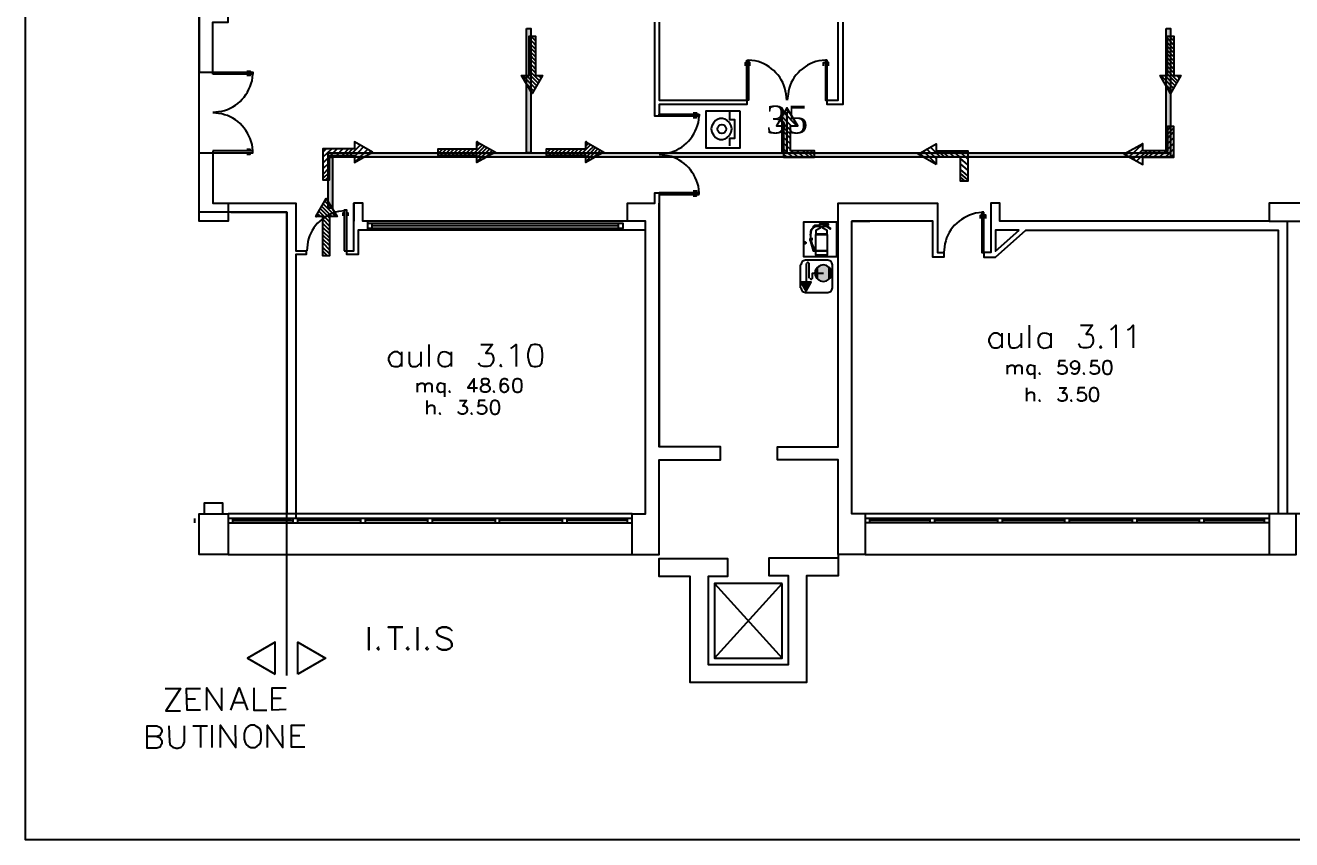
# Model space of a CAD drawing. Header units: millimetres. Extents: x 2592 to 5194, y 1172 to 2359.
# Drawn here: x 2592.351 to 2593.989, y 1175.284 to 1176.338 of the extents above; entities that cross this region are included whole.
import ezdxf

# ---------------------------------------------------------------- set-up
doc = ezdxf.new("R2010")
doc.units = ezdxf.units.MM
for name, color, linetype in [('PDF _Geometria', 7, 'Continuous'), ('PDF _Riempimenti solidi', 3, 'Continuous'), ('PDF _Testo', 7, 'Continuous')]:
    doc.layers.add(name, color=color, linetype=linetype)
doc.styles.add('PDF Times New Roman', font='times.ttf')

msp = doc.modelspace()

# ---------------------------------------------------------------- linework, layer by layer
at = {"layer": 'PDF _Geometria', "lineweight": 25}
for points in [[(2592.3511, 1177.1315), (2597.4528, 1177.1315), (2597.4528, 1175.284), (2592.3511, 1175.284)], [(2592.5761, 1176.3365), (2592.5761, 1176.2774), (2592.5936, 1176.2774), (2592.5936, 1176.3424), (2592.6136, 1176.3424), (2592.6136, 1176.3657), (2592.5761, 1176.3657)], [(2593.2753, 1176.2274), (2593.2753, 1176.179), (2593.2319, 1176.179), (2593.2319, 1176.2274)], [(2592.5761, 1176.114), (2592.5761, 1176.1732), (2592.5936, 1176.1732), (2592.5936, 1176.1082), (2592.6136, 1176.1082), (2592.6136, 1176.0849), (2592.5761, 1176.0849)], [(2593.6369, 1176.0732), (2593.6061, 1176.0732), (2593.6061, 1176.0457)], [(2593.0094, 1175.9249), (2593.0052, 1175.924), (2593.0028, 1175.9199), (2593.0011, 1175.9132), (2593.0011, 1175.909), (2593.0028, 1175.9015), (2593.0052, 1175.8974), (2593.0094, 1175.8965), (2593.0119, 1175.8965), (2593.0161, 1175.8974), (2593.0194, 1175.9015), (2593.0203, 1175.909), (2593.0203, 1175.9132), (2593.0194, 1175.9199), (2593.0161, 1175.924), (2593.0119, 1175.9249)], [(2593.7503, 1175.904), (2593.7478, 1175.9032), (2593.7461, 1175.9007), (2593.7453, 1175.8965), (2593.7453, 1175.894), (2593.7461, 1175.8899), (2593.7478, 1175.8874), (2593.7503, 1175.8865), (2593.7519, 1175.8865), (2593.7544, 1175.8874), (2593.7561, 1175.8899), (2593.7569, 1175.894), (2593.7569, 1175.8965), (2593.7561, 1175.9007), (2593.7544, 1175.9032), (2593.7519, 1175.904)], [(2592.9444, 1175.8807), (2592.9419, 1175.8799), (2592.9411, 1175.8782), (2592.9411, 1175.8765), (2592.9419, 1175.8749), (2592.9436, 1175.874), (2592.9469, 1175.8732), (2592.9494, 1175.8724), (2592.9511, 1175.8707), (2592.9519, 1175.869), (2592.9519, 1175.8665), (2592.9511, 1175.8649), (2592.9503, 1175.864), (2592.9478, 1175.8632), (2592.9444, 1175.8632), (2592.9419, 1175.864), (2592.9411, 1175.8649), (2592.9403, 1175.8665), (2592.9403, 1175.869), (2592.9411, 1175.8707), (2592.9428, 1175.8724), (2592.9453, 1175.8732), (2592.9486, 1175.874), (2592.9503, 1175.8749), (2592.9511, 1175.8765), (2592.9511, 1175.8782), (2592.9503, 1175.8799), (2592.9478, 1175.8807)], [(2592.9869, 1175.8807), (2592.9844, 1175.8799), (2592.9828, 1175.8774), (2592.9819, 1175.8732), (2592.9819, 1175.8707), (2592.9828, 1175.8665), (2592.9844, 1175.864), (2592.9869, 1175.8632), (2592.9886, 1175.8632), (2592.9911, 1175.864), (2592.9928, 1175.8665), (2592.9936, 1175.8707), (2592.9936, 1175.8732), (2592.9928, 1175.8774), (2592.9911, 1175.8799), (2592.9886, 1175.8807)], [(2593.7328, 1175.869), (2593.7303, 1175.8682), (2593.7286, 1175.8657), (2593.7278, 1175.8615), (2593.7278, 1175.859), (2593.7286, 1175.8549), (2593.7303, 1175.8524), (2593.7328, 1175.8515), (2593.7344, 1175.8515), (2593.7369, 1175.8524), (2593.7386, 1175.8549), (2593.7394, 1175.859), (2593.7394, 1175.8615), (2593.7386, 1175.8657), (2593.7369, 1175.8682), (2593.7344, 1175.869)], [(2592.9578, 1175.8524), (2592.9553, 1175.8515), (2592.9536, 1175.849), (2592.9528, 1175.8449), (2592.9528, 1175.8424), (2592.9536, 1175.8382), (2592.9553, 1175.8357), (2592.9578, 1175.8349), (2592.9594, 1175.8349), (2592.9619, 1175.8357), (2592.9636, 1175.8382), (2592.9644, 1175.8424), (2592.9644, 1175.8449), (2592.9636, 1175.849), (2592.9619, 1175.8515), (2592.9594, 1175.8524)], [(2592.6136, 1175.6532), (2592.5761, 1175.6532), (2592.5761, 1175.7057), (2592.6136, 1175.7057)], [(2593.3303, 1175.6157), (2593.2428, 1175.6157), (2593.2428, 1175.519), (2593.3303, 1175.519)], [(2592.7953, 1175.559), (2592.7953, 1175.5299)], [(2592.8394, 1175.559), (2592.8203, 1175.559)], [(2592.8294, 1175.5299), (2592.8294, 1175.559)], [(2592.8586, 1175.559), (2592.8586, 1175.5299)], [(2592.8836, 1175.534), (2592.8861, 1175.5315), (2592.8903, 1175.5299), (2592.8961, 1175.5299), (2592.9003, 1175.5315), (2592.9028, 1175.534), (2592.9028, 1175.5382), (2592.9011, 1175.5415), (2592.9003, 1175.5424), (2592.8969, 1175.544), (2592.8894, 1175.5465), (2592.8861, 1175.5482), (2592.8853, 1175.549), (2592.8836, 1175.5524), (2592.8836, 1175.5549), (2592.8861, 1175.5574), (2592.8903, 1175.559), (2592.8961, 1175.559), (2592.9003, 1175.5574), (2592.9028, 1175.5549), (2592.9003, 1175.5574), (2592.8961, 1175.559), (2592.8903, 1175.559), (2592.8861, 1175.5574), (2592.8836, 1175.5549), (2592.8836, 1175.5524), (2592.8853, 1175.549), (2592.8861, 1175.5482), (2592.8894, 1175.5465), (2592.8969, 1175.544), (2592.9003, 1175.5424), (2592.9011, 1175.5415), (2592.9028, 1175.5382), (2592.9028, 1175.534), (2592.9003, 1175.5315), (2592.8961, 1175.5299), (2592.8903, 1175.5299), (2592.8861, 1175.5315)], [(2592.6744, 1175.4982), (2592.6744, 1175.5399), (2592.6386, 1175.519)], [(2592.7036, 1175.4982), (2592.7036, 1175.5399), (2592.7394, 1175.519)], [(2592.7036, 1175.4982), (2592.7036, 1175.5399), (2592.7394, 1175.519)], [(2592.8086, 1175.5315), (2592.8078, 1175.5299), (2592.8061, 1175.5315), (2592.8078, 1175.5332), (2592.8061, 1175.5315), (2592.8078, 1175.5299)], [(2592.8478, 1175.5315), (2592.8461, 1175.5299), (2592.8444, 1175.5315), (2592.8461, 1175.5332), (2592.8444, 1175.5315), (2592.8461, 1175.5299)], [(2592.8728, 1175.5315), (2592.8711, 1175.5299), (2592.8694, 1175.5315), (2592.8711, 1175.5332), (2592.8694, 1175.5315), (2592.8711, 1175.5299)], [(2592.6428, 1175.4324), (2592.6394, 1175.4307), (2592.6369, 1175.4282), (2592.6353, 1175.4257), (2592.6344, 1175.4215), (2592.6344, 1175.414), (2592.6353, 1175.4099), (2592.6369, 1175.4074), (2592.6394, 1175.4049), (2592.6428, 1175.4032), (2592.6478, 1175.4032), (2592.6511, 1175.4049), (2592.6536, 1175.4074), (2592.6553, 1175.4099), (2592.6561, 1175.414), (2592.6561, 1175.4215), (2592.6553, 1175.4257), (2592.6536, 1175.4282), (2592.6503, 1175.4307), (2592.6478, 1175.4324)]]:
    msp.add_lwpolyline(points, close=True, dxfattribs=at)
for points in [[(2592.6894, 1175.4965), (2592.6894, 1176.0965), (2592.5761, 1176.0965), (2592.5761, 1176.3657), (2592.6894, 1176.3657), (2592.6894, 1176.9707)], [(2593.1711, 1176.3424), (2593.1711, 1176.2415), (2593.2844, 1176.2415), (2593.2844, 1176.2357), (2593.1711, 1176.2357), (2593.1711, 1176.2207), (2593.1653, 1176.2207), (2593.1653, 1176.2357), (2593.1653, 1176.3424)], [(2593.4086, 1176.3424), (2593.4086, 1176.2357), (2593.3886, 1176.2357), (2593.3886, 1176.2415), (2593.4028, 1176.2415), (2593.4028, 1176.3424)], [(2593.2619, 1176.2257), (2593.2619, 1176.2165), (2593.2686, 1176.2165), (2593.2686, 1176.1915), (2593.2619, 1176.1915), (2593.2619, 1176.1824)], [(2593.2619, 1176.1957), (2593.2644, 1176.1999), (2593.2653, 1176.204), (2593.2644, 1176.2082), (2593.2619, 1176.2124)], [(2593.2394, 1176.2082), (2593.2386, 1176.204), (2593.2394, 1176.1999)], [(2592.6136, 1175.6532), (2593.1361, 1175.6532), (2593.1361, 1175.7057), (2593.1536, 1175.7057), (2593.1536, 1176.0849), (2593.1303, 1176.0849), (2593.1303, 1176.1082), (2593.1536, 1176.1082), (2593.1653, 1176.1082), (2593.1653, 1176.1215), (2593.1711, 1176.1215), (2593.1711, 1175.7924)], [(2592.6136, 1176.1082), (2592.7011, 1176.1082), (2592.7011, 1176.0465), (2592.7144, 1176.0465)], [(2592.6169, 1176.0965), (2592.6894, 1176.0965), (2592.6894, 1175.7057), (2592.6461, 1175.7057)], [(2593.1536, 1176.0732), (2592.7819, 1176.0732), (2592.7819, 1176.0415), (2592.7669, 1176.0415), (2592.7669, 1176.0465), (2592.7761, 1176.0465), (2592.7761, 1176.1082)], [(2593.1303, 1176.0849), (2592.7878, 1176.0849), (2592.7878, 1176.1082), (2592.7761, 1176.1082), (2592.7761, 1176.0849)], [(2593.1361, 1175.6532), (2593.1711, 1175.6532), (2593.1711, 1175.7057), (2593.1711, 1175.7757), (2593.2503, 1175.7757), (2593.2503, 1175.7924), (2593.1711, 1175.7924), (2593.1711, 1176.1082)], [(2593.4378, 1175.7057), (2593.4378, 1175.6532), (2593.4028, 1175.6532), (2593.4028, 1175.7057), (2593.4028, 1175.7757), (2593.3244, 1175.7757), (2593.3244, 1175.7924), (2593.4028, 1175.7924), (2593.4028, 1176.0849), (2593.4028, 1176.1082), (2593.4203, 1176.1082), (2593.4436, 1176.1082)], [(2593.4028, 1176.1082), (2593.5311, 1176.1082), (2593.5311, 1176.044), (2593.5394, 1176.044), (2593.5394, 1176.0382), (2593.5253, 1176.0382), (2593.5253, 1176.0849), (2593.4203, 1176.0849)], [(2593.9603, 1176.0849), (2594.0836, 1176.0849), (2594.0836, 1176.0382), (2594.0978, 1176.0382), (2594.0978, 1176.044), (2594.0894, 1176.044), (2594.0894, 1176.0849), (2594.0894, 1176.1082), (2593.9603, 1176.1082), (2593.9603, 1176.0849), (2593.6119, 1176.0849), (2593.6119, 1176.1082), (2593.6003, 1176.1082), (2593.6003, 1176.044), (2593.5911, 1176.044), (2593.5911, 1176.0382), (2593.6061, 1176.0382), (2593.6453, 1176.0732), (2593.9719, 1176.0732), (2593.9719, 1175.7057)], [(2592.7936, 1176.0849), (2592.7936, 1176.0732)], [(2594.5178, 1175.6532), (2594.5178, 1175.7057), (2593.9953, 1175.7057), (2593.9603, 1175.7057), (2593.4378, 1175.7057), (2593.4203, 1175.7057), (2593.4203, 1176.0849), (2593.4436, 1176.0849)], [(2593.9836, 1176.0849), (2593.9836, 1175.7057)], [(2592.7153, 1176.0465), (2592.7144, 1176.0465), (2592.7144, 1176.0415), (2592.7011, 1176.0415), (2592.7011, 1175.6999)], [(2592.7011, 1176.0415), (2592.7011, 1176.0365)], [(2593.6503, 1175.9207), (2593.6503, 1175.9499)], [(2593.7161, 1175.9499), (2593.7319, 1175.9499), (2593.7236, 1175.9382), (2593.7278, 1175.9382), (2593.7303, 1175.9374), (2593.7319, 1175.9357), (2593.7328, 1175.9315), (2593.7328, 1175.929), (2593.7319, 1175.9249), (2593.7286, 1175.9215), (2593.7244, 1175.9207), (2593.7203, 1175.9207), (2593.7161, 1175.9215), (2593.7153, 1175.9232), (2593.7136, 1175.9257)], [(2593.7553, 1175.944), (2593.7578, 1175.9457), (2593.7619, 1175.9499), (2593.7619, 1175.9207)], [(2593.7769, 1175.944), (2593.7803, 1175.9457), (2593.7844, 1175.9499), (2593.7844, 1175.9207)], [(2593.6144, 1175.9357), (2593.6111, 1175.9382), (2593.6086, 1175.9399), (2593.6044, 1175.9399), (2593.6019, 1175.9382), (2593.5994, 1175.9357), (2593.5978, 1175.9315), (2593.5978, 1175.929), (2593.5994, 1175.9249), (2593.6019, 1175.9215), (2593.6044, 1175.9207), (2593.6086, 1175.9207), (2593.6111, 1175.9215), (2593.6144, 1175.9249)], [(2593.6144, 1175.9399), (2593.6144, 1175.9207)], [(2593.6236, 1175.9399), (2593.6236, 1175.9257), (2593.6253, 1175.9215), (2593.6278, 1175.9207), (2593.6319, 1175.9207), (2593.6353, 1175.9215), (2593.6394, 1175.9257)], [(2593.6394, 1175.9399), (2593.6394, 1175.9207)], [(2593.6778, 1175.9357), (2593.6753, 1175.9382)], [(2593.6778, 1175.9399), (2593.6778, 1175.9207)], [(2592.8378, 1175.9115), (2592.8353, 1175.914), (2592.8328, 1175.9157), (2592.8286, 1175.9157), (2592.8253, 1175.914), (2592.8228, 1175.9115), (2592.8211, 1175.9074), (2592.8211, 1175.9049), (2592.8228, 1175.9007), (2592.8253, 1175.8974), (2592.8286, 1175.8965), (2592.8328, 1175.8965), (2592.8353, 1175.8974), (2592.8378, 1175.9007)], [(2592.8378, 1175.9157), (2592.8378, 1175.8965)], [(2592.8478, 1175.9157), (2592.8478, 1175.9015), (2592.8494, 1175.8974), (2592.8519, 1175.8965), (2592.8561, 1175.8965), (2592.8586, 1175.8974), (2592.8628, 1175.9015)], [(2592.8628, 1175.9157), (2592.8628, 1175.8965)], [(2592.8736, 1175.8965), (2592.8736, 1175.9249)], [(2592.9019, 1175.9115), (2592.8986, 1175.914)], [(2592.9019, 1175.9157), (2592.9019, 1175.8965)], [(2592.9403, 1175.9249), (2592.9553, 1175.9249), (2592.9469, 1175.914), (2592.9511, 1175.914), (2592.9544, 1175.9132), (2592.9553, 1175.9115), (2592.9569, 1175.9074), (2592.9569, 1175.9049), (2592.9553, 1175.9007), (2592.9528, 1175.8974), (2592.9486, 1175.8965), (2592.9444, 1175.8965), (2592.9403, 1175.8974), (2592.9386, 1175.899), (2592.9378, 1175.9015)], [(2592.9794, 1175.9199), (2592.9819, 1175.9215), (2592.9861, 1175.9249), (2592.9861, 1175.8965)], [(2593.6753, 1175.9215), (2593.6778, 1175.9249)], [(2593.7428, 1175.9232), (2593.7411, 1175.9215), (2593.7428, 1175.9207), (2593.7444, 1175.9215)], [(2592.8986, 1175.8974), (2592.9019, 1175.9007)], [(2592.9669, 1175.899), (2592.9653, 1175.8974), (2592.9669, 1175.8965), (2592.9678, 1175.8974)], [(2593.6219, 1175.8865), (2593.6219, 1175.8982)], [(2593.6219, 1175.8949), (2593.6244, 1175.8974), (2593.6261, 1175.8982), (2593.6286, 1175.8982), (2593.6303, 1175.8974), (2593.6311, 1175.8949), (2593.6311, 1175.8865)], [(2593.6311, 1175.8949), (2593.6336, 1175.8974), (2593.6353, 1175.8982), (2593.6378, 1175.8982), (2593.6394, 1175.8974), (2593.6403, 1175.8949), (2593.6403, 1175.8865)], [(2593.6569, 1175.8957), (2593.6553, 1175.8974)], [(2593.6569, 1175.8982), (2593.6569, 1175.8807)], [(2593.6969, 1175.904), (2593.6886, 1175.904), (2593.6878, 1175.8965), (2593.6886, 1175.8974), (2593.6911, 1175.8982), (2593.6936, 1175.8982), (2593.6961, 1175.8974), (2593.6978, 1175.8957), (2593.6986, 1175.8932), (2593.6986, 1175.8915), (2593.6978, 1175.889), (2593.6961, 1175.8874), (2593.6936, 1175.8865), (2593.6911, 1175.8865), (2593.6886, 1175.8874), (2593.6878, 1175.8882), (2593.6869, 1175.8899)], [(2593.7144, 1175.8982), (2593.7136, 1175.8957), (2593.7119, 1175.894), (2593.7094, 1175.8932), (2593.7086, 1175.8932), (2593.7061, 1175.894), (2593.7044, 1175.8957), (2593.7036, 1175.8982), (2593.7036, 1175.899), (2593.7044, 1175.9015), (2593.7061, 1175.9032), (2593.7086, 1175.904), (2593.7094, 1175.904), (2593.7119, 1175.9032), (2593.7136, 1175.9015), (2593.7144, 1175.8982), (2593.7144, 1175.894), (2593.7136, 1175.8899), (2593.7119, 1175.8874), (2593.7094, 1175.8865), (2593.7078, 1175.8865), (2593.7053, 1175.8874), (2593.7044, 1175.889)], [(2593.7386, 1175.904), (2593.7303, 1175.904), (2593.7294, 1175.8965), (2593.7303, 1175.8974), (2593.7328, 1175.8982), (2593.7353, 1175.8982), (2593.7378, 1175.8974), (2593.7394, 1175.8957), (2593.7403, 1175.8932), (2593.7403, 1175.8915), (2593.7394, 1175.889), (2593.7378, 1175.8874), (2593.7353, 1175.8865), (2593.7328, 1175.8865), (2593.7303, 1175.8874), (2593.7294, 1175.8882), (2593.7286, 1175.8899)], [(2593.6553, 1175.8874), (2593.6569, 1175.889)], [(2593.6636, 1175.8882), (2593.6628, 1175.8874), (2593.6636, 1175.8865), (2593.6644, 1175.8874)], [(2593.7211, 1175.8882), (2593.7203, 1175.8874), (2593.7211, 1175.8865), (2593.7219, 1175.8874)], [(2592.8586, 1175.8632), (2592.8586, 1175.8749)], [(2592.8586, 1175.8715), (2592.8611, 1175.874), (2592.8628, 1175.8749), (2592.8653, 1175.8749), (2592.8669, 1175.874), (2592.8678, 1175.8715), (2592.8678, 1175.8632)], [(2592.8678, 1175.8715), (2592.8703, 1175.874), (2592.8719, 1175.8749), (2592.8744, 1175.8749), (2592.8761, 1175.874), (2592.8769, 1175.8715), (2592.8769, 1175.8632)], [(2592.8936, 1175.8724), (2592.8919, 1175.874)], [(2592.8919, 1175.864), (2592.8936, 1175.8657)], [(2592.8936, 1175.8749), (2592.8936, 1175.8574)], [(2592.9003, 1175.8649), (2592.8994, 1175.864), (2592.9003, 1175.8632), (2592.9011, 1175.864)], [(2592.9319, 1175.8632), (2592.9319, 1175.8807), (2592.9236, 1175.869), (2592.9361, 1175.869)], [(2592.9578, 1175.8649), (2592.9569, 1175.864), (2592.9578, 1175.8632), (2592.9586, 1175.864)], [(2592.9753, 1175.8782), (2592.9744, 1175.8799), (2592.9719, 1175.8807), (2592.9703, 1175.8807), (2592.9678, 1175.8799), (2592.9661, 1175.8774), (2592.9653, 1175.8732), (2592.9653, 1175.869), (2592.9661, 1175.8657), (2592.9678, 1175.864), (2592.9703, 1175.8632), (2592.9711, 1175.8632), (2592.9736, 1175.864), (2592.9753, 1175.8657), (2592.9761, 1175.8682), (2592.9761, 1175.869), (2592.9753, 1175.8715), (2592.9736, 1175.8732), (2592.9711, 1175.874), (2592.9703, 1175.874), (2592.9678, 1175.8732), (2592.9661, 1175.8715), (2592.9653, 1175.869)], [(2593.6469, 1175.8515), (2593.6469, 1175.869)], [(2593.6886, 1175.869), (2593.6978, 1175.869), (2593.6928, 1175.8624), (2593.6953, 1175.8624), (2593.6969, 1175.8615), (2593.6978, 1175.8607), (2593.6986, 1175.8582), (2593.6986, 1175.8565), (2593.6978, 1175.854), (2593.6961, 1175.8524), (2593.6936, 1175.8515), (2593.6911, 1175.8515), (2593.6886, 1175.8524), (2593.6878, 1175.8532), (2593.6869, 1175.8549)], [(2593.7219, 1175.869), (2593.7136, 1175.869), (2593.7128, 1175.8615), (2593.7136, 1175.8624), (2593.7161, 1175.8632), (2593.7186, 1175.8632), (2593.7211, 1175.8624), (2593.7228, 1175.8607), (2593.7236, 1175.8582), (2593.7236, 1175.8565), (2593.7228, 1175.854), (2593.7211, 1175.8524), (2593.7186, 1175.8515), (2593.7161, 1175.8515), (2593.7136, 1175.8524), (2593.7128, 1175.8532), (2593.7119, 1175.8549)], [(2592.8711, 1175.8349), (2592.8711, 1175.8524)], [(2592.9128, 1175.8524), (2592.9219, 1175.8524), (2592.9169, 1175.8457), (2592.9194, 1175.8457), (2592.9211, 1175.8449), (2592.9219, 1175.844), (2592.9228, 1175.8415), (2592.9228, 1175.8399), (2592.9219, 1175.8374), (2592.9203, 1175.8357), (2592.9178, 1175.8349), (2592.9153, 1175.8349), (2592.9128, 1175.8357), (2592.9119, 1175.8365), (2592.9111, 1175.8382)], [(2592.9461, 1175.8524), (2592.9378, 1175.8524), (2592.9369, 1175.8449), (2592.9378, 1175.8457), (2592.9403, 1175.8465), (2592.9428, 1175.8465), (2592.9453, 1175.8457), (2592.9469, 1175.844), (2592.9478, 1175.8415), (2592.9478, 1175.8399), (2592.9469, 1175.8374), (2592.9453, 1175.8357), (2592.9428, 1175.8349), (2592.9403, 1175.8349), (2592.9378, 1175.8357), (2592.9369, 1175.8365), (2592.9361, 1175.8382)], [(2593.6469, 1175.8599), (2593.6494, 1175.8624), (2593.6511, 1175.8632), (2593.6536, 1175.8632), (2593.6553, 1175.8624), (2593.6561, 1175.8599), (2593.6561, 1175.8515)], [(2593.6636, 1175.8532), (2593.6628, 1175.8524), (2593.6636, 1175.8515), (2593.6644, 1175.8524)], [(2593.7044, 1175.8532), (2593.7036, 1175.8524), (2593.7044, 1175.8515), (2593.7053, 1175.8524)], [(2592.8711, 1175.8432), (2592.8736, 1175.8457), (2592.8753, 1175.8465), (2592.8778, 1175.8465), (2592.8794, 1175.8457), (2592.8803, 1175.8432), (2592.8803, 1175.8349)], [(2592.8878, 1175.8365), (2592.8869, 1175.8357), (2592.8878, 1175.8349), (2592.8886, 1175.8357)], [(2592.9286, 1175.8365), (2592.9278, 1175.8357), (2592.9286, 1175.8349), (2592.9294, 1175.8357)], [(2593.1711, 1175.6532), (2593.1711, 1175.7757)], [(2592.5828, 1175.7057), (2592.5828, 1175.7199), (2592.6061, 1175.7199), (2592.6061, 1175.7057)], [(2593.1361, 1175.7057), (2592.6136, 1175.7057)], [(2593.4378, 1175.6532), (2593.9603, 1175.6532), (2593.9953, 1175.6532), (2593.9953, 1175.7057)], [(2593.9603, 1175.7057), (2593.9603, 1175.6532)], [(2593.4028, 1175.6532), (2593.4028, 1175.6257), (2593.3619, 1175.6257), (2593.3619, 1175.4874), (2593.2111, 1175.4874), (2593.2111, 1175.6249), (2593.1711, 1175.6249), (2593.1711, 1175.6482), (2593.2594, 1175.6482), (2593.2594, 1175.6249), (2593.2344, 1175.6249), (2593.2344, 1175.5107), (2593.3386, 1175.5107), (2593.3386, 1175.6257), (2593.3136, 1175.6257), (2593.3136, 1175.649), (2593.4028, 1175.649)], [(2593.2428, 1175.519), (2593.3303, 1175.6157)], [(2593.2428, 1175.6157), (2593.3303, 1175.519)], [(2592.5319, 1175.4799), (2592.5519, 1175.4799), (2592.5328, 1175.4507), (2592.5519, 1175.4507)], [(2592.5778, 1175.4515), (2592.5603, 1175.4515), (2592.5594, 1175.4799), (2592.5778, 1175.4799)], [(2592.5861, 1175.4515), (2592.5861, 1175.4807), (2592.6053, 1175.4515), (2592.6053, 1175.4807)], [(2592.6169, 1175.4515), (2592.6278, 1175.4807), (2592.6386, 1175.4515)], [(2592.6469, 1175.4807), (2592.6469, 1175.4515), (2592.6636, 1175.4515)], [(2592.6886, 1175.4524), (2592.6703, 1175.4515), (2592.6703, 1175.4807), (2592.6886, 1175.4807)], [(2592.5603, 1175.4665), (2592.5711, 1175.4665)], [(2592.6211, 1175.4615), (2592.6344, 1175.4615)], [(2592.6703, 1175.4674), (2592.6819, 1175.4674)], [(2592.5211, 1175.4174), (2592.5253, 1175.4165), (2592.5261, 1175.4149), (2592.5278, 1175.4124), (2592.5278, 1175.4082), (2592.5261, 1175.4057), (2592.5253, 1175.404), (2592.5211, 1175.4024), (2592.5086, 1175.4024), (2592.5086, 1175.4315), (2592.5211, 1175.4315), (2592.5253, 1175.4299), (2592.5261, 1175.429), (2592.5278, 1175.4257), (2592.5278, 1175.4232), (2592.5261, 1175.4207), (2592.5253, 1175.419), (2592.5211, 1175.4174), (2592.5086, 1175.4174)], [(2592.5369, 1175.4315), (2592.5378, 1175.4107), (2592.5386, 1175.4065), (2592.5419, 1175.404), (2592.5461, 1175.4024), (2592.5486, 1175.4024), (2592.5528, 1175.404), (2592.5553, 1175.4065), (2592.5569, 1175.4107), (2592.5569, 1175.4315)], [(2592.5678, 1175.4315), (2592.5869, 1175.4315)], [(2592.5778, 1175.4315), (2592.5778, 1175.4032)], [(2592.5928, 1175.4032), (2592.5928, 1175.4324)], [(2592.6036, 1175.4032), (2592.6036, 1175.4324), (2592.6236, 1175.4032), (2592.6228, 1175.4324)], [(2592.6644, 1175.4032), (2592.6644, 1175.4324), (2592.6844, 1175.4032), (2592.6836, 1175.4324)], [(2592.7128, 1175.404), (2592.6953, 1175.404), (2592.6953, 1175.4324), (2592.7128, 1175.4324)], [(2592.6953, 1175.419), (2592.7061, 1175.419)]]:
    msp.add_lwpolyline(points, dxfattribs=at)
at = {"layer": 'PDF _Geometria', "color": 3, "lineweight": 25}
for points in [[(2593.0203, 1176.2724), (2593.0203, 1176.2732), (2593.0069, 1176.2499), (2592.9928, 1176.2732), (2593.0028, 1176.2732), (2593.0028, 1176.324), (2593.0111, 1176.324), (2593.0111, 1176.2732), (2593.0203, 1176.2732)], [(2593.0052, 1176.324), (2593.0111, 1176.3182)], [(2593.0103, 1176.324), (2593.0111, 1176.3232)], [(2593.8461, 1176.2724), (2593.8461, 1176.2732), (2593.8328, 1176.2499), (2593.8194, 1176.2732), (2593.8286, 1176.2732), (2593.8286, 1176.324), (2593.8369, 1176.324), (2593.8369, 1176.2732), (2593.8461, 1176.2732)], [(2593.8311, 1176.324), (2593.8369, 1176.3182)], [(2593.8361, 1176.324), (2593.8369, 1176.3232)], [(2593.0028, 1176.3215), (2593.0111, 1176.3124)], [(2593.0028, 1176.3157), (2593.0111, 1176.3074)], [(2593.0028, 1176.3107), (2593.0111, 1176.3024)], [(2593.8286, 1176.3215), (2593.8369, 1176.3124)], [(2593.8286, 1176.3157), (2593.8369, 1176.3074)], [(2593.8286, 1176.3107), (2593.8369, 1176.3024)], [(2593.0028, 1176.3057), (2593.0111, 1176.2974)], [(2593.0028, 1176.3007), (2593.0111, 1176.2924)], [(2593.0028, 1176.2957), (2593.0111, 1176.2874)], [(2593.0028, 1176.2907), (2593.0111, 1176.2815)], [(2593.8286, 1176.3057), (2593.8369, 1176.2974)], [(2593.8286, 1176.3007), (2593.8369, 1176.2924)], [(2593.8286, 1176.2957), (2593.8369, 1176.2874)], [(2593.8286, 1176.2907), (2593.8369, 1176.2815)], [(2593.0028, 1176.2849), (2593.0111, 1176.2765)], [(2593.0028, 1176.2799), (2593.0161, 1176.2665)], [(2593.0028, 1176.2749), (2593.0144, 1176.2632)], [(2593.8286, 1176.2849), (2593.8369, 1176.2765)], [(2593.8286, 1176.2799), (2593.8419, 1176.2665)], [(2593.8286, 1176.2749), (2593.8403, 1176.2632)], [(2592.9944, 1176.2732), (2593.0111, 1176.2565)], [(2592.9986, 1176.2632), (2593.0086, 1176.2532)], [(2592.9994, 1176.2732), (2593.0128, 1176.2599)], [(2593.0144, 1176.2732), (2593.0186, 1176.2699)], [(2593.8203, 1176.2732), (2593.8369, 1176.2565)], [(2593.8244, 1176.2632), (2593.8344, 1176.2532)], [(2593.8253, 1176.2732), (2593.8386, 1176.2599)], [(2593.8411, 1176.2732), (2593.8444, 1176.2699)], [(2593.0061, 1176.2515), (2593.0069, 1176.2499)], [(2593.8319, 1176.2515), (2593.8328, 1176.2499)], [(2593.3503, 1176.2082), (2593.3361, 1176.2315), (2593.3228, 1176.2082), (2593.3319, 1176.2082), (2593.3319, 1176.1674), (2593.3719, 1176.1674), (2593.3719, 1176.1757), (2593.3411, 1176.1757), (2593.3411, 1176.2082), (2593.3503, 1176.2082), (2593.3494, 1176.2082), (2593.3328, 1176.2249)], [(2593.3353, 1176.2299), (2593.3369, 1176.2307)], [(2593.3411, 1176.224), (2593.3353, 1176.229)], [(2593.3411, 1176.2024), (2593.3269, 1176.2157)], [(2593.3419, 1176.2082), (2593.3303, 1176.2199)], [(2593.3411, 1176.1974), (2593.3319, 1176.2057)], [(2593.3411, 1176.1915), (2593.3319, 1176.2007)], [(2593.3411, 1176.1849), (2593.3319, 1176.1932)], [(2593.7794, 1176.1682), (2593.7969, 1176.1849), (2593.7728, 1176.1715), (2593.7969, 1176.1582), (2593.7969, 1176.1674), (2593.8369, 1176.1674), (2593.8369, 1176.2074), (2593.8286, 1176.2074), (2593.8286, 1176.1757), (2593.7969, 1176.1757), (2593.7969, 1176.1849), (2593.7961, 1176.1849)], [(2593.8336, 1176.2074), (2593.8286, 1176.2024)], [(2593.8369, 1176.2057), (2593.8286, 1176.1974)], [(2593.8369, 1176.2007), (2593.8286, 1176.1915)], [(2593.8369, 1176.1932), (2593.8286, 1176.1849)], [(2593.3411, 1176.1774), (2593.3319, 1176.1857)], [(2593.3436, 1176.1674), (2593.3319, 1176.1782)], [(2593.5294, 1176.1657), (2593.5169, 1176.1782)], [(2593.5353, 1176.1674), (2593.5219, 1176.1807)], [(2593.7969, 1176.1774), (2593.7844, 1176.1649)], [(2593.8369, 1176.1782), (2593.8261, 1176.1674)], [(2593.8369, 1176.1857), (2593.8286, 1176.1774)], [(2593.3361, 1176.1674), (2593.3319, 1176.1715)], [(2593.3503, 1176.1674), (2593.3419, 1176.1757)], [(2593.3578, 1176.1674), (2593.3494, 1176.1757)], [(2593.3653, 1176.1674), (2593.3569, 1176.1757)], [(2593.3703, 1176.1674), (2593.3619, 1176.1757)], [(2593.3719, 1176.1707), (2593.3669, 1176.1757)], [(2593.5078, 1176.1724), (2593.5061, 1176.1715)], [(2593.5136, 1176.1674), (2593.5078, 1176.1732)], [(2593.5294, 1176.159), (2593.5128, 1176.1757)], [(2593.5403, 1176.1674), (2593.5319, 1176.1757)], [(2593.5453, 1176.1674), (2593.5369, 1176.1757)], [(2593.5528, 1176.1674), (2593.5444, 1176.1757)], [(2593.5603, 1176.1674), (2593.5511, 1176.1757)], [(2593.5703, 1176.1649), (2593.5586, 1176.1757)], [(2593.5703, 1176.1574), (2593.5611, 1176.1657)], [(2593.5703, 1176.1724), (2593.5661, 1176.1757)], [(2593.7744, 1176.1707), (2593.7736, 1176.1724)], [(2593.7803, 1176.1757), (2593.7753, 1176.1707)], [(2593.8019, 1176.1757), (2593.7886, 1176.1624)], [(2593.8078, 1176.1757), (2593.7986, 1176.1674)], [(2593.8128, 1176.1757), (2593.8044, 1176.1674)], [(2593.8194, 1176.1757), (2593.8111, 1176.1674)], [(2593.8269, 1176.1757), (2593.8186, 1176.1674)], [(2593.8369, 1176.1715), (2593.8328, 1176.1674)], [(2593.5703, 1176.1507), (2593.5611, 1176.159)], [(2593.5703, 1176.1432), (2593.5611, 1176.1515)], [(2593.5703, 1176.1382), (2593.5611, 1176.1465)], [(2593.5669, 1176.1365), (2593.5611, 1176.1415)]]:
    msp.add_lwpolyline(points, dxfattribs=at)
at = {"layer": 'PDF _Geometria', "color": 217, "lineweight": 0, "true_color": 0x922690}
for points in [[(2593.0052, 1176.334), (2592.9994, 1176.334), (2592.9994, 1176.1732), (2593.0052, 1176.1732)], [(2593.8328, 1176.334), (2593.8269, 1176.334), (2593.8269, 1176.1732), (2593.8328, 1176.1732)], [(2593.3361, 1176.2249), (2593.3303, 1176.2249), (2593.3303, 1176.1732), (2593.3361, 1176.1732)], [(2592.7486, 1176.1674), (2592.7427, 1176.1674), (2592.7427, 1176.1015), (2592.7486, 1176.1015)]]:
    msp.add_lwpolyline(points, close=True, dxfattribs=at)
at = {"layer": 'PDF _Geometria', "color": 217, "lineweight": 25, "true_color": 0x922690}
for points in [[(2592.9994, 1176.334), (2593.0052, 1176.334), (2593.0052, 1176.1732), (2592.9994, 1176.1732)], [(2593.8269, 1176.334), (2593.8328, 1176.334), (2593.8328, 1176.1732), (2593.8269, 1176.1732)], [(2593.3303, 1176.2249), (2593.3361, 1176.2249), (2593.3361, 1176.1732), (2593.3303, 1176.1732)], [(2592.7427, 1176.1732), (2593.8328, 1176.1732), (2593.8328, 1176.1674), (2592.7427, 1176.1674)], [(2592.7427, 1176.1674), (2592.7486, 1176.1674), (2592.7486, 1176.1015), (2592.7427, 1176.1015)]]:
    msp.add_lwpolyline(points, close=True, dxfattribs=at)
at = {"layer": 'PDF _Geometria', "color": 4, "lineweight": 25}
for points in [[(2593.2844, 1176.2932), (2593.2869, 1176.2932), (2593.2869, 1176.2415), (2593.2844, 1176.2415)], [(2593.3886, 1176.2932), (2593.3861, 1176.2932), (2593.3861, 1176.2415), (2593.3886, 1176.2415)], [(2592.5936, 1176.2749), (2592.5936, 1176.2774), (2592.6453, 1176.2774), (2592.6453, 1176.2749)], [(2593.2228, 1176.2232), (2593.2228, 1176.2207), (2593.1711, 1176.2207), (2593.1711, 1176.2232)], [(2592.5936, 1176.1757), (2592.5936, 1176.1732), (2592.6453, 1176.1732), (2592.6453, 1176.1757)], [(2593.2228, 1176.119), (2593.2228, 1176.1215), (2593.1711, 1176.1215), (2593.1711, 1176.119)], [(2592.7636, 1176.0465), (2592.7669, 1176.0465), (2592.7669, 1176.099), (2592.7636, 1176.099)], [(2593.5911, 1176.0965), (2593.5886, 1176.0965), (2593.5886, 1176.044), (2593.5911, 1176.044)]]:
    msp.add_lwpolyline(points, close=True, dxfattribs=at)
for points in [[(2593.2953, 1176.2924), (2593.2869, 1176.2932)], [(2593.3861, 1176.2932), (2593.3778, 1176.2924)], [(2592.6378, 1176.279), (2592.6419, 1176.279), (2592.6419, 1176.2774)], [(2592.6419, 1176.2749), (2592.6419, 1176.2732), (2592.6378, 1176.2732)], [(2592.6444, 1176.2665), (2592.6453, 1176.2749)], [(2593.2828, 1176.2857), (2593.2828, 1176.2899), (2593.2844, 1176.2899)], [(2593.2886, 1176.2857), (2593.2886, 1176.2899), (2593.2869, 1176.2899)], [(2593.3836, 1176.2857), (2593.3836, 1176.2899), (2593.3861, 1176.2899)], [(2593.3903, 1176.2857), (2593.3903, 1176.2899), (2593.3886, 1176.2899)], [(2593.3361, 1176.2415), (2593.3353, 1176.249)], [(2593.3378, 1176.249), (2593.3369, 1176.2415)], [(2592.5936, 1176.2257), (2592.6011, 1176.2265)], [(2592.6011, 1176.224), (2592.5936, 1176.2249)], [(2593.2153, 1176.2249), (2593.2194, 1176.2249), (2593.2194, 1176.2232)], [(2593.2153, 1176.219), (2593.2194, 1176.219), (2593.2194, 1176.2207)], [(2593.2219, 1176.2124), (2593.2228, 1176.2207)], [(2592.6419, 1176.1757), (2592.6419, 1176.1774), (2592.6378, 1176.1774)], [(2592.6453, 1176.1757), (2592.6444, 1176.184)], [(2592.6378, 1176.1715), (2592.6419, 1176.1715), (2592.6419, 1176.1732)], [(2593.1711, 1176.1715), (2593.1786, 1176.1724)], [(2593.1786, 1176.1699), (2593.1711, 1176.1707)], [(2593.2228, 1176.1215), (2593.2219, 1176.1299)], [(2593.2153, 1176.124), (2593.2194, 1176.124), (2593.2194, 1176.1215)], [(2593.2153, 1176.1174), (2593.2194, 1176.1174), (2593.2194, 1176.119)], [(2592.7644, 1176.0982), (2592.7561, 1176.0974)], [(2592.7636, 1176.0949), (2592.7619, 1176.0949), (2592.7619, 1176.0915)], [(2592.7686, 1176.0915), (2592.7686, 1176.0949), (2592.7669, 1176.0949)], [(2593.5886, 1176.0957), (2593.5803, 1176.0949)], [(2592.7936, 1176.0757), (2593.1244, 1176.0757), (2593.1244, 1176.0815), (2592.7936, 1176.0815)], [(2592.7994, 1176.0815), (2592.7994, 1176.0757)], [(2592.7994, 1176.079), (2593.1186, 1176.079)], [(2593.1186, 1176.0757), (2593.1186, 1176.0815)], [(2593.5869, 1176.0882), (2593.5869, 1176.0924), (2593.5886, 1176.0924)], [(2593.5936, 1176.0882), (2593.5936, 1176.0924), (2593.5911, 1176.0924)], [(2592.7161, 1176.054), (2592.7153, 1176.0465)], [(2593.5403, 1176.0515), (2593.5394, 1176.044)], [(2592.5703, 1175.694), (2592.5703, 1175.6999)], [(2592.6136, 1175.694), (2593.1361, 1175.694), (2593.1361, 1175.6999), (2592.6136, 1175.6999)], [(2592.6194, 1175.694), (2592.6194, 1175.6999)], [(2592.6953, 1175.6974), (2592.6194, 1175.6974), (2592.6978, 1175.6974)], [(2592.6978, 1175.694), (2592.6978, 1175.6999)], [(2592.7036, 1175.694), (2592.7036, 1175.6999)], [(2592.7853, 1175.6974), (2592.7036, 1175.6974)], [(2592.7853, 1175.694), (2592.7853, 1175.6999)], [(2592.7911, 1175.694), (2592.7911, 1175.6999)], [(2592.8719, 1175.6974), (2592.7911, 1175.6974)], [(2592.8719, 1175.694), (2592.8719, 1175.6999)], [(2592.8778, 1175.694), (2592.8778, 1175.6999)], [(2592.9594, 1175.6974), (2592.8778, 1175.6974)], [(2592.9594, 1175.694), (2592.9594, 1175.6999)], [(2592.9644, 1175.694), (2592.9644, 1175.6999)], [(2593.0461, 1175.6974), (2592.9644, 1175.6974)], [(2593.0461, 1175.694), (2593.0461, 1175.6999)], [(2593.0519, 1175.694), (2593.0519, 1175.6999)], [(2593.1303, 1175.6974), (2593.0519, 1175.6974)], [(2593.1303, 1175.694), (2593.1303, 1175.6999)], [(2593.9603, 1175.6999), (2593.4378, 1175.6999)], [(2593.9603, 1175.694), (2593.4378, 1175.694)], [(2593.4436, 1175.694), (2593.4436, 1175.6999)], [(2593.5219, 1175.6974), (2593.4436, 1175.6974)], [(2593.5219, 1175.694), (2593.5219, 1175.6999)], [(2593.5278, 1175.694), (2593.5278, 1175.6999)], [(2593.6094, 1175.6974), (2593.5278, 1175.6974)], [(2593.6094, 1175.694), (2593.6094, 1175.6999)], [(2593.6153, 1175.694), (2593.6153, 1175.6999)], [(2593.6961, 1175.6974), (2593.6153, 1175.6974)], [(2593.6961, 1175.694), (2593.6961, 1175.6999)], [(2593.7019, 1175.694), (2593.7019, 1175.6999)], [(2593.7836, 1175.6974), (2593.7019, 1175.6974)], [(2593.7836, 1175.694), (2593.7836, 1175.6999)], [(2593.7894, 1175.694), (2593.7894, 1175.6999)], [(2593.8703, 1175.6974), (2593.7894, 1175.6974)], [(2593.8703, 1175.694), (2593.8703, 1175.6999)], [(2593.8761, 1175.694), (2593.8761, 1175.6999)], [(2593.9544, 1175.6974), (2593.8761, 1175.6974)], [(2593.9544, 1175.694), (2593.9544, 1175.6999)]]:
    msp.add_lwpolyline(points, dxfattribs=at)
at = {"layer": 'PDF _Geometria', "color": 102, "lineweight": 25, "true_color": 0x11c528}
for points in [[(2592.7769, 1176.1607), (2592.8003, 1176.174), (2592.7769, 1176.1874), (2592.7769, 1176.1782), (2592.7361, 1176.1782), (2592.7361, 1176.1382), (2592.7444, 1176.1382), (2592.7444, 1176.1699), (2592.7769, 1176.1699), (2592.7769, 1176.1607), (2592.7936, 1176.1774)], [(2592.7361, 1176.174), (2592.7403, 1176.1782)], [(2592.7361, 1176.1674), (2592.7478, 1176.1782)], [(2592.7461, 1176.1699), (2592.7544, 1176.1782)], [(2592.7536, 1176.1699), (2592.7619, 1176.1782)], [(2592.7611, 1176.1699), (2592.7694, 1176.1782)], [(2592.7661, 1176.1699), (2592.7744, 1176.1782)], [(2592.7711, 1176.1699), (2592.7844, 1176.1832)], [(2592.7769, 1176.1682), (2592.7886, 1176.1807)], [(2592.7361, 1176.1599), (2592.7444, 1176.1682)], [(2592.7361, 1176.1524), (2592.7444, 1176.1607)], [(2592.7928, 1176.1699), (2592.7978, 1176.1749)], [(2592.7986, 1176.1749), (2592.7994, 1176.1732)], [(2592.7361, 1176.1449), (2592.7444, 1176.154)], [(2592.7361, 1176.1399), (2592.7444, 1176.1482)], [(2592.7394, 1176.1382), (2592.7444, 1176.1432)]]:
    msp.add_lwpolyline(points, dxfattribs=at)
for points in [[(2592.9353, 1176.1782), (2592.9353, 1176.1874), (2592.9361, 1176.1874), (2592.9353, 1176.1874), (2592.9594, 1176.174), (2592.9353, 1176.1607), (2592.9353, 1176.1699), (2592.8853, 1176.1699), (2592.8853, 1176.1782), (2592.9353, 1176.1782), (2592.9353, 1176.1874), (2592.9594, 1176.174), (2592.9353, 1176.1607), (2592.9353, 1176.1699), (2592.8853, 1176.1699), (2592.8853, 1176.1782)], [(2592.8911, 1176.1782), (2592.8853, 1176.1724)], [(2592.8853, 1176.1782), (2592.8853, 1176.1774)], [(2592.8961, 1176.1782), (2592.8878, 1176.1699)], [(2592.9011, 1176.1782), (2592.8928, 1176.1699)], [(2592.9061, 1176.1782), (2592.8978, 1176.1699)], [(2592.9111, 1176.1782), (2592.9028, 1176.1699)], [(2592.9161, 1176.1782), (2592.9078, 1176.1699)], [(2592.9219, 1176.1782), (2592.9128, 1176.1699)], [(2592.9269, 1176.1782), (2592.9186, 1176.1699)], [(2592.9319, 1176.1782), (2592.9236, 1176.1699)], [(2592.9428, 1176.184), (2592.9286, 1176.1699)], [(2592.9453, 1176.1815), (2592.9336, 1176.1699)], [(2592.9394, 1176.1857), (2592.9353, 1176.1824)], [(2592.9486, 1176.1799), (2592.9353, 1176.1665)], [(2592.9519, 1176.1782), (2592.9353, 1176.1615)], [(2592.9553, 1176.1765), (2592.9453, 1176.1657)], [(2593.0761, 1176.1782), (2593.0761, 1176.1874), (2593.0769, 1176.1874), (2593.0761, 1176.1874), (2593.0994, 1176.174), (2593.0761, 1176.1607), (2593.0761, 1176.1699), (2593.0253, 1176.1699), (2593.0253, 1176.1782), (2593.0761, 1176.1782), (2593.0761, 1176.1874), (2593.0994, 1176.174), (2593.0761, 1176.1607), (2593.0761, 1176.1699), (2593.0253, 1176.1699), (2593.0253, 1176.1782)], [(2593.0311, 1176.1782), (2593.0253, 1176.1724)], [(2593.0261, 1176.1782), (2593.0253, 1176.1774)], [(2593.0361, 1176.1782), (2593.0278, 1176.1699)], [(2593.0411, 1176.1782), (2593.0328, 1176.1699)], [(2593.0461, 1176.1782), (2593.0378, 1176.1699)], [(2593.0511, 1176.1782), (2593.0428, 1176.1699)], [(2593.0569, 1176.1782), (2593.0478, 1176.1699)], [(2593.0619, 1176.1782), (2593.0536, 1176.1699)], [(2593.0669, 1176.1782), (2593.0586, 1176.1699)], [(2593.0719, 1176.1782), (2593.0636, 1176.1699)], [(2593.0828, 1176.184), (2593.0686, 1176.1699)], [(2593.0861, 1176.1815), (2593.0736, 1176.1699)], [(2593.0794, 1176.1857), (2593.0761, 1176.1824)], [(2593.0886, 1176.1799), (2593.0761, 1176.1665)], [(2593.0919, 1176.1782), (2593.0761, 1176.1615)], [(2593.0953, 1176.1765), (2593.0853, 1176.1657)], [(2592.9586, 1176.174), (2592.9578, 1176.1732)], [(2593.0986, 1176.174), (2593.0978, 1176.1732)], [(2592.7361, 1176.0907), (2592.7269, 1176.0907), (2592.7278, 1176.0907), (2592.7269, 1176.0907), (2592.7403, 1176.114), (2592.7544, 1176.0907), (2592.7444, 1176.0907), (2592.7444, 1176.0399), (2592.7361, 1176.0399), (2592.7361, 1176.0907), (2592.7269, 1176.0907), (2592.7403, 1176.114), (2592.7544, 1176.0907), (2592.7444, 1176.0907), (2592.7444, 1176.0399), (2592.7361, 1176.0399)], [(2592.7386, 1176.1107), (2592.7486, 1176.1007)], [(2592.7403, 1176.114), (2592.7411, 1176.1124)], [(2592.7286, 1176.094), (2592.7328, 1176.0907)], [(2592.7311, 1176.0974), (2592.7444, 1176.084)], [(2592.7328, 1176.1007), (2592.7444, 1176.089)], [(2592.7344, 1176.104), (2592.7478, 1176.0907)], [(2592.7361, 1176.1074), (2592.7528, 1176.0907)], [(2592.7361, 1176.0874), (2592.7444, 1176.0782)], [(2592.7361, 1176.0815), (2592.7444, 1176.0732)], [(2592.7361, 1176.0765), (2592.7444, 1176.0682)], [(2592.7361, 1176.0715), (2592.7444, 1176.0632)], [(2592.7361, 1176.0665), (2592.7444, 1176.0582)], [(2592.7361, 1176.0615), (2592.7444, 1176.0532)], [(2592.7361, 1176.0565), (2592.7444, 1176.0474)], [(2592.7361, 1176.0507), (2592.7444, 1176.0424)], [(2592.7361, 1176.0457), (2592.7419, 1176.0399)], [(2592.7361, 1176.0407), (2592.7369, 1176.0399)]]:
    msp.add_lwpolyline(points, close=True, dxfattribs=at)
at = {"layer": 'PDF _Geometria', "color": 3, "lineweight": 25}
msp.add_lwpolyline([(2593.5294, 1176.1582), (2593.5061, 1176.1715), (2593.5294, 1176.1849), (2593.5294, 1176.1757), (2593.5703, 1176.1757), (2593.5703, 1176.1365), (2593.5611, 1176.1365), (2593.5611, 1176.1674), (2593.5294, 1176.1674)], close=True, dxfattribs=at)
at = {"layer": 'PDF _Geometria', "color": 1, "lineweight": 25, "true_color": 0xf00000}
for points in [[(2593.4011, 1176.0832), (2593.3578, 1176.0832), (2593.3578, 1176.039), (2593.4011, 1176.039)], [(2593.3794, 1176.0774), (2593.3794, 1176.0757), (2593.3736, 1176.0724), (2593.3736, 1176.0682), (2593.3886, 1176.0682), (2593.3886, 1176.0724), (2593.3828, 1176.0757), (2593.3828, 1176.0774)], [(2593.3736, 1176.0674), (2593.3886, 1176.0674), (2593.3886, 1176.0465), (2593.3736, 1176.0465)], [(2593.3736, 1176.0465), (2593.3886, 1176.0465), (2593.3886, 1176.0407), (2593.3736, 1176.0407)]]:
    msp.add_lwpolyline(points, close=True, dxfattribs=at)
for points in [[(2593.3678, 1176.0624), (2593.3669, 1176.0674), (2593.3678, 1176.069), (2593.3678, 1176.0715), (2593.3686, 1176.074), (2593.3703, 1176.0757), (2593.3711, 1176.0765), (2593.3719, 1176.0774), (2593.3744, 1176.0782), (2593.3869, 1176.0782), (2593.3919, 1176.0749), (2593.3928, 1176.0749), (2593.3928, 1176.0757), (2593.3878, 1176.079), (2593.3836, 1176.079), (2593.3894, 1176.0799), (2593.3903, 1176.0799), (2593.3903, 1176.0807), (2593.3786, 1176.0807), (2593.3786, 1176.079), (2593.3736, 1176.079), (2593.3719, 1176.079), (2593.3694, 1176.0774)], [(2593.3661, 1176.0624), (2593.3661, 1176.0607), (2593.3669, 1176.0582), (2593.3703, 1176.0465), (2593.3728, 1176.0465), (2593.3728, 1176.0474), (2593.3694, 1176.054), (2593.3678, 1176.0599)], [(2593.3678, 1176.074), (2593.3669, 1176.0715), (2593.3669, 1176.0699), (2593.3669, 1176.0624)], [(2593.3703, 1176.0765), (2593.3686, 1176.0749), (2593.3678, 1176.0732)], [(2593.3686, 1176.0632), (2593.3686, 1176.0599)]]:
    msp.add_lwpolyline(points, dxfattribs=at)
at = {"layer": 'PDF _Geometria', "color": 1, "lineweight": 25}
for points in [[(2593.3586, 1176.0574), (2593.3586, 1176.0557)], [(2593.3603, 1176.0574), (2593.3594, 1176.0574), (2593.3603, 1176.0574), (2593.3594, 1176.0574), (2593.3594, 1176.0557), (2593.3603, 1176.0557), (2593.3594, 1176.0557)], [(2593.3594, 1176.0565), (2593.3603, 1176.0565)], [(2593.3611, 1176.0557), (2593.3611, 1176.0574)], [(2593.3544, 1175.9982), (2593.3553, 1175.9957), (2593.3561, 1175.994), (2593.3578, 1175.9932), (2593.3603, 1175.9924), (2593.3894, 1175.9924), (2593.3919, 1175.9932), (2593.3936, 1175.994), (2593.3944, 1175.9957), (2593.3953, 1175.9982), (2593.3953, 1176.0282), (2593.3944, 1176.0307), (2593.3936, 1176.0324), (2593.3919, 1176.0332), (2593.3894, 1176.034), (2593.3603, 1176.034), (2593.3578, 1176.0332), (2593.3561, 1176.0324), (2593.3553, 1176.0307), (2593.3544, 1176.0282)], [(2593.3611, 1176.0299), (2593.3611, 1175.994)], [(2593.3653, 1176.0107), (2593.3653, 1176.0299), (2593.3636, 1176.0315), (2593.3619, 1176.0299)], [(2593.3536, 1176.0282), (2593.3536, 1175.9982)], [(2593.3661, 1176.0107), (2593.3678, 1176.009), (2593.3694, 1176.0107), (2593.3694, 1176.0174), (2593.3836, 1176.0174)], [(2593.3911, 1176.0249), (2593.3878, 1176.0274), (2593.3836, 1176.0282), (2593.3794, 1176.0274), (2593.3761, 1176.0249)], [(2593.3794, 1176.0074), (2593.3836, 1176.0065), (2593.3878, 1176.0074)]]:
    msp.add_lwpolyline(points, dxfattribs=at)
msp.add_lwpolyline([(2593.3611, 1175.994), (2593.3678, 1176.0057), (2593.3544, 1176.0057)], close=True, dxfattribs=at)
at = {"layer": 'PDF _Geometria', "lineweight": 25}
msp.add_circle((2593.2521, 1176.204), 0.00567, dxfattribs=at)
at = {"layer": 'PDF _Geometria', "color": 4, "lineweight": 25}
for points in [[(2593.3353, 1176.249), (2593.333, 1176.2708), (2593.3159, 1176.2871), (2593.2953, 1176.2924)], [(2593.3778, 1176.2924), (2593.3571, 1176.2871), (2593.34, 1176.2708), (2593.3378, 1176.249)], [(2592.6011, 1176.2265), (2592.6228, 1176.2288), (2592.6391, 1176.2459), (2592.6444, 1176.2665)], [(2592.6444, 1176.184), (2592.6391, 1176.2047), (2592.6228, 1176.2218), (2592.6011, 1176.224)], [(2593.1786, 1176.1724), (2593.2003, 1176.1747), (2593.2166, 1176.1918), (2593.2219, 1176.2124)], [(2593.2219, 1176.1299), (2593.2166, 1176.1505), (2593.2003, 1176.1676), (2593.1786, 1176.1699)], [(2592.7561, 1176.0974), (2592.7355, 1176.0921), (2592.7184, 1176.0758), (2592.7161, 1176.054)], [(2593.5803, 1176.0949), (2593.5596, 1176.0896), (2593.5425, 1176.0733), (2593.5403, 1176.0515)]]:
    msp.add_open_spline(points, degree=3, dxfattribs=at)
at = {"layer": 'PDF _Geometria', "lineweight": 25}
for points in [[(2593.2619, 1176.2124), (2593.2553, 1176.2212), (2593.2436, 1176.2185), (2593.2394, 1176.2082)], [(2593.2394, 1176.1999), (2593.2436, 1176.1895), (2593.2553, 1176.1869), (2593.2619, 1176.1957)], [(2593.6753, 1175.9382), (2593.6576, 1175.9475), (2593.6556, 1175.9139), (2593.6753, 1175.9215)], [(2592.8986, 1175.914), (2592.8818, 1175.9232), (2592.8795, 1175.89), (2592.8986, 1175.8974)], [(2593.6553, 1175.8974), (2593.6442, 1175.9027), (2593.6442, 1175.8821), (2593.6553, 1175.8874)], [(2592.8919, 1175.874), (2592.8809, 1175.8794), (2592.8809, 1175.8587), (2592.8919, 1175.864)]]:
    msp.add_open_spline(points, degree=3, dxfattribs=at)
at = {"layer": 'PDF _Geometria', "color": 1, "lineweight": 25}
for points in [[(2593.3761, 1176.0249), (2593.3702, 1176.0193), (2593.3724, 1176.0111), (2593.3794, 1176.0074)], [(2593.3878, 1176.0074), (2593.3948, 1176.0111), (2593.397, 1176.0193), (2593.3911, 1176.0249)]]:
    msp.add_open_spline(points, degree=3, dxfattribs=at)
at = {"layer": 'PDF _Riempimenti solidi', "color": 217, "lineweight": 0, "true_color": 0x922690, "transparency": 33554559}
for points in [[(2592.9994, 1176.334), (2593.0052, 1176.1732), (2592.9994, 1176.1732)], [(2592.9994, 1176.334), (2593.0052, 1176.334), (2593.0052, 1176.1732)], [(2593.8269, 1176.334), (2593.8328, 1176.1732), (2593.8269, 1176.1732)], [(2593.8269, 1176.334), (2593.8328, 1176.334), (2593.8328, 1176.1732)], [(2593.3303, 1176.2249), (2593.3361, 1176.1732), (2593.3303, 1176.1732)], [(2593.3303, 1176.2249), (2593.3361, 1176.2249), (2593.3361, 1176.1732)], [(2592.7427, 1176.1674), (2592.7486, 1176.1015), (2592.7427, 1176.1015)], [(2592.7427, 1176.1674), (2592.7486, 1176.1674), (2592.7486, 1176.1015)]]:
    msp.add_solid(points, dxfattribs=at)
at = {"layer": 'PDF _Riempimenti solidi', "color": 217, "lineweight": 25, "true_color": 0x922690, "transparency": 33554559}
for points in [[(2592.7427, 1176.1732), (2593.8328, 1176.1724), (2592.7427, 1176.1724)], [(2592.7427, 1176.1732), (2593.8328, 1176.1732), (2593.8328, 1176.1724)], [(2592.7427, 1176.1724), (2593.8328, 1176.1715), (2592.7427, 1176.1715)], [(2592.7427, 1176.1724), (2593.8328, 1176.1724), (2593.8328, 1176.1715)], [(2592.7427, 1176.1715), (2593.1786, 1176.1707), (2592.7427, 1176.1707)], [(2592.7427, 1176.1715), (2593.1769, 1176.1715), (2593.1786, 1176.1707)], [(2592.7427, 1176.1707), (2593.1828, 1176.1699), (2592.7427, 1176.1699)], [(2592.7427, 1176.1707), (2593.1811, 1176.1707), (2593.1828, 1176.1699)], [(2592.7427, 1176.1699), (2593.1869, 1176.169), (2592.7427, 1176.169)], [(2592.7427, 1176.1699), (2593.1844, 1176.1699), (2593.1869, 1176.169)], [(2592.7427, 1176.169), (2593.1886, 1176.1682), (2592.7427, 1176.1682)], [(2592.7427, 1176.169), (2593.1869, 1176.169), (2593.1886, 1176.1682)], [(2592.7427, 1176.1682), (2593.1911, 1176.1674), (2592.7427, 1176.1674)], [(2592.7427, 1176.1682), (2593.1886, 1176.1682), (2593.1911, 1176.1674)], [(2593.1769, 1176.1715), (2593.8328, 1176.1707), (2593.1786, 1176.1707)], [(2593.1769, 1176.1715), (2593.8328, 1176.1715), (2593.8328, 1176.1707)], [(2593.1811, 1176.1707), (2593.8328, 1176.1699), (2593.1828, 1176.1699)], [(2593.1811, 1176.1707), (2593.8328, 1176.1707), (2593.8328, 1176.1699)], [(2593.1844, 1176.1699), (2593.8328, 1176.169), (2593.1869, 1176.169)], [(2593.1844, 1176.1699), (2593.8328, 1176.1699), (2593.8328, 1176.169)], [(2593.1869, 1176.169), (2593.8328, 1176.1682), (2593.1886, 1176.1682)], [(2593.1869, 1176.169), (2593.8328, 1176.169), (2593.8328, 1176.1682)], [(2593.1886, 1176.1682), (2593.8328, 1176.1674), (2593.1911, 1176.1674)], [(2593.1886, 1176.1682), (2593.8328, 1176.1682), (2593.8328, 1176.1674)]]:
    msp.add_solid(points, dxfattribs=at)
at = {"layer": 'PDF _Riempimenti solidi', "color": 1, "lineweight": 25, "transparency": 33554559}
for points in [[(2593.3794, 1176.0065), (2593.3811, 1176.029), (2593.3811, 1176.0065)], [(2593.3794, 1176.0065), (2593.3794, 1176.0282), (2593.3811, 1176.029)], [(2593.3811, 1176.0065), (2593.3836, 1176.029), (2593.3836, 1176.0057)], [(2593.3811, 1176.0065), (2593.3811, 1176.029), (2593.3836, 1176.029)], [(2593.3836, 1176.0057), (2593.3853, 1176.029), (2593.3853, 1176.0065)], [(2593.3836, 1176.0057), (2593.3836, 1176.029), (2593.3853, 1176.029)], [(2593.3853, 1176.0065), (2593.3853, 1176.029), (2593.3878, 1176.0282)], [(2593.3719, 1176.014), (2593.3728, 1176.0224), (2593.3728, 1176.0124)], [(2593.3719, 1176.014), (2593.3719, 1176.0207), (2593.3728, 1176.0224)], [(2593.3728, 1176.0124), (2593.3744, 1176.024), (2593.3744, 1176.0107)], [(2593.3728, 1176.0124), (2593.3728, 1176.0224), (2593.3744, 1176.024)], [(2593.3744, 1176.0107), (2593.3753, 1176.0257), (2593.3753, 1176.009)], [(2593.3744, 1176.0107), (2593.3744, 1176.024), (2593.3753, 1176.0257)], [(2593.3753, 1176.009), (2593.3769, 1176.0274), (2593.3769, 1176.0074)], [(2593.3753, 1176.009), (2593.3753, 1176.0257), (2593.3769, 1176.0274)], [(2593.3769, 1176.0074), (2593.3794, 1176.0282), (2593.3794, 1176.0065)], [(2593.3769, 1176.0074), (2593.3769, 1176.0274), (2593.3794, 1176.0282)], [(2593.3853, 1176.0065), (2593.3878, 1176.0282), (2593.3878, 1176.0065)], [(2593.3878, 1176.0065), (2593.3878, 1176.0282), (2593.3894, 1176.0274)], [(2593.3878, 1176.0065), (2593.3894, 1176.0274), (2593.3894, 1176.0082)], [(2593.3894, 1176.0082), (2593.3894, 1176.0274), (2593.3911, 1176.0257)], [(2593.3894, 1176.0082), (2593.3911, 1176.0257), (2593.3911, 1176.009)], [(2593.3911, 1176.009), (2593.3911, 1176.0257), (2593.3928, 1176.024)], [(2593.3911, 1176.009), (2593.3928, 1176.024), (2593.3928, 1176.0115)], [(2593.3928, 1176.0115), (2593.3928, 1176.024), (2593.3936, 1176.0215)], [(2593.3928, 1176.0115), (2593.3936, 1176.0215), (2593.3936, 1176.0132)], [(2593.3936, 1176.0132), (2593.3936, 1176.0215), (2593.3944, 1176.0199)], [(2593.3936, 1176.0132), (2593.3944, 1176.0199), (2593.3944, 1176.0149)], [(2593.3544, 1176.0057), (2593.3611, 1176.0057), (2593.3611, 1175.994)], [(2593.3611, 1175.994), (2593.3611, 1176.0057), (2593.3678, 1176.0057)]]:
    msp.add_solid(points, dxfattribs=at)

# ---------------------------------------------------------------- texts
at = {"layer": 'PDF _Testo', "insert": (2593.3094, 1176.1976), "char_height": 0.03612, "attachment_point": 7, "style": 'PDF Times New Roman'}
msp.add_mtext('35', dxfattribs=at)

doc.saveas('drawing.dxf')
